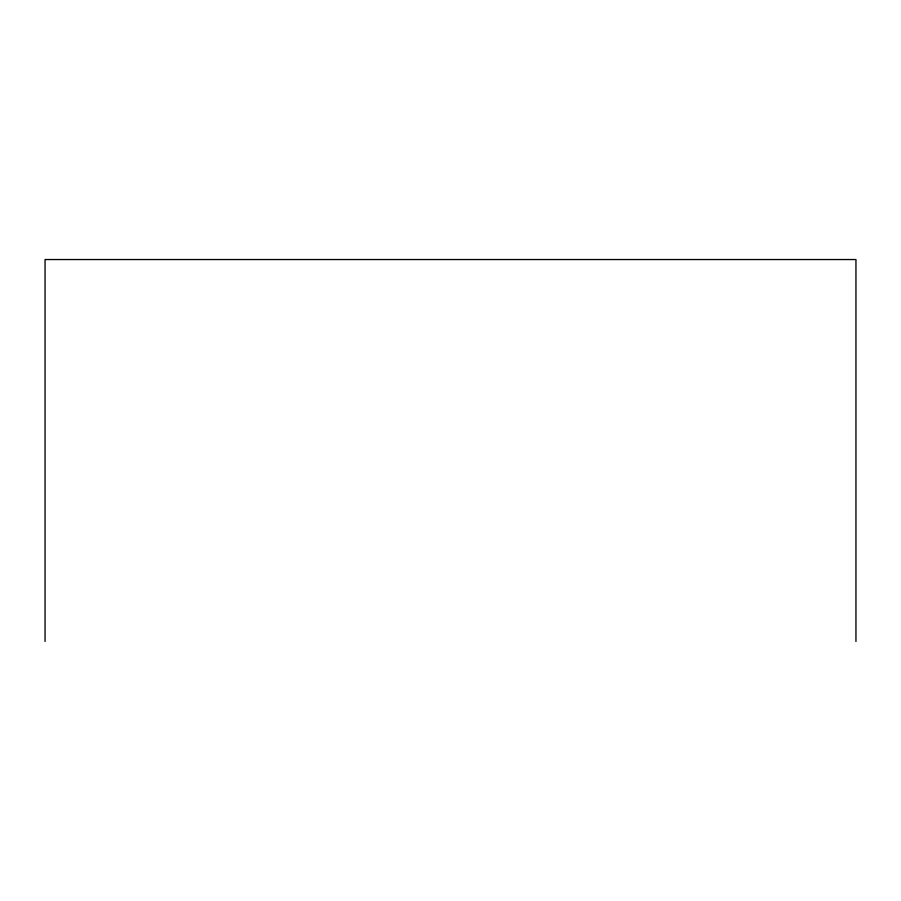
<?xml version="1.0" encoding="UTF-8"?>
<svg xmlns="http://www.w3.org/2000/svg" width="901" height="901" viewBox="0 0 901 901"><rect width="100%" height="100%" fill="white"/><g stroke="black" fill="none" stroke-linecap="round" stroke-linejoin="round"><path stroke-width="1.35" d="M855.95 641.456L855.95 259.544L45.05 259.544L45.05 641.456"/></g></svg>
